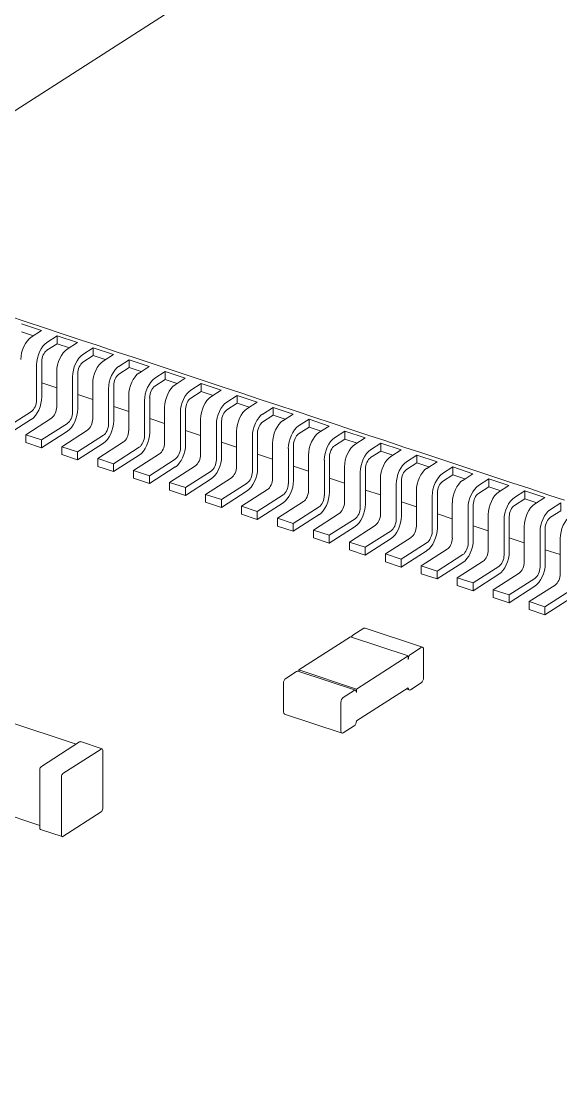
# Model space of a CAD drawing. Header units: millimetres. Extents: x 0 to 420, y 0 to 297.
# Drawn here: x 312.12 to 318.21, y 211.95 to 223.97 of the extents above; entities that cross this region are included whole.
import ezdxf

# ---------------------------------------------------------------- set-up
doc = ezdxf.new("R2010")
doc.units = ezdxf.units.MM

# ---------------------------------------------------------------- blocks, each defined once
blk = doc.blocks.new('A$Ccf1e658a')
at = {"color": 0, "linetype": 'Continuous', "lineweight": 0, "extrusion": (1.94289e-16, 0.887448, 0.460907)}
for p, q in [((-146.645, -29.389), (-154.485, -34.417)), ((-152.666, -35.703), (-152.845, -35.644)), ((-152.483, -35.807), (-152.71, -35.731)), ((-152.439, -35.779), (-152.666, -35.703)), ((-152.599, -35.882), (-152.483, -35.807)), ((-152.26, -35.838), (-152.439, -35.779)), ((-152.574, -35.865), (-152.71, -35.82)), ((-152.421, -35.941), (-152.304, -35.866)), ((-152.077, -35.941), (-152.304, -35.866)), ((-152.304, -35.955), (-152.304, -35.866)), ((-152.033, -35.913), (-152.26, -35.838)), ((-151.854, -35.972), (-152.033, -35.913)), ((-152.304, -35.955), (-152.421, -36.029)), ((-152.168, -36), (-152.304, -35.955)), ((-152.193, -36.016), (-152.077, -35.941)), ((-152.015, -36.075), (-151.898, -36)), ((-151.671, -36.076), (-151.898, -36)), ((-151.898, -36.089), (-151.898, -36)), ((-151.627, -36.048), (-151.854, -35.972)), ((-151.448, -36.107), (-151.627, -36.048)), ((-152.479, -36.156), (-152.479, -36.555)), ((-151.898, -36.089), (-152.015, -36.164)), ((-151.762, -36.134), (-151.898, -36.089)), ((-151.787, -36.151), (-151.671, -36.076)), ((-151.609, -36.21), (-151.492, -36.135)), ((-151.265, -36.21), (-151.492, -36.135)), ((-151.492, -36.224), (-151.492, -36.135)), ((-151.221, -36.182), (-151.448, -36.107)), ((-152.538, -36.592), (-152.538, -36.193)), ((-152.31, -36.668), (-152.31, -36.268)), ((-152.073, -36.29), (-152.073, -36.689)), ((-151.492, -36.224), (-151.609, -36.298)), ((-151.356, -36.269), (-151.492, -36.224)), ((-151.381, -36.285), (-151.265, -36.21)), ((-151.042, -36.241), (-151.221, -36.182)), ((-151.203, -36.344), (-151.086, -36.269)), ((-150.859, -36.345), (-151.086, -36.269)), ((-151.086, -36.358), (-151.086, -36.269)), ((-150.815, -36.317), (-151.042, -36.241)), ((-152.31, -36.451), (-152.479, -36.395)), ((-152.132, -36.727), (-152.132, -36.328)), ((-151.904, -36.802), (-151.904, -36.403)), ((-151.086, -36.358), (-151.203, -36.433)), ((-150.95, -36.403), (-151.086, -36.358)), ((-150.975, -36.42), (-150.859, -36.345)), ((-150.636, -36.376), (-150.815, -36.317)), ((-150.797, -36.479), (-150.68, -36.404)), ((-150.453, -36.479), (-150.68, -36.404)), ((-150.68, -36.493), (-150.68, -36.404)), ((-150.409, -36.451), (-150.636, -36.376)), ((-151.904, -36.585), (-152.073, -36.529)), ((-151.726, -36.861), (-151.726, -36.462)), ((-151.667, -36.425), (-151.667, -36.824)), ((-151.498, -36.937), (-151.498, -36.537)), ((-150.68, -36.493), (-150.797, -36.567)), ((-150.544, -36.538), (-150.68, -36.493)), ((-150.569, -36.554), (-150.453, -36.479)), ((-150.23, -36.51), (-150.409, -36.451)), ((-150.003, -36.586), (-150.23, -36.51)), ((-151.32, -36.996), (-151.32, -36.597)), ((-151.261, -36.559), (-151.261, -36.958)), ((-150.391, -36.613), (-150.274, -36.538)), ((-150.274, -36.627), (-150.391, -36.702)), ((-150.047, -36.614), (-150.274, -36.538)), ((-150.274, -36.627), (-150.274, -36.538)), ((-150.138, -36.672), (-150.274, -36.627)), ((-150.163, -36.689), (-150.047, -36.614)), ((-149.824, -36.645), (-150.003, -36.586)), ((-149.597, -36.72), (-149.824, -36.645)), ((-152.888, -36.906), (-152.596, -36.719)), ((-151.498, -36.72), (-151.667, -36.664)), ((-151.092, -37.071), (-151.092, -36.672)), ((-150.914, -37.13), (-150.914, -36.731)), ((-150.855, -36.694), (-150.855, -37.093)), ((-149.985, -36.748), (-149.868, -36.673)), ((-149.868, -36.762), (-149.985, -36.836)), ((-149.641, -36.748), (-149.868, -36.673)), ((-149.868, -36.762), (-149.868, -36.673)), ((-149.732, -36.807), (-149.868, -36.762)), ((-149.757, -36.823), (-149.641, -36.748)), ((-149.418, -36.779), (-149.597, -36.72)), ((-152.596, -36.807), (-152.888, -36.994)), ((-152.66, -36.981), (-152.369, -36.794)), ((-152.482, -37.04), (-152.19, -36.853)), ((-151.092, -36.854), (-151.261, -36.798)), ((-150.686, -37.206), (-150.686, -36.806)), ((-150.507, -37.265), (-150.507, -36.866)), ((-150.449, -36.828), (-150.449, -37.227)), ((-149.579, -36.882), (-149.462, -36.807)), ((-149.462, -36.896), (-149.579, -36.971)), ((-149.235, -36.883), (-149.462, -36.807)), ((-149.462, -36.896), (-149.462, -36.807)), ((-149.326, -36.941), (-149.462, -36.896)), ((-149.191, -36.855), (-149.418, -36.779)), ((-149.351, -36.958), (-149.235, -36.883)), ((-149.012, -36.914), (-149.191, -36.855)), ((-152.66, -37.07), (-152.66, -36.981)), ((-152.482, -37.04), (-152.66, -36.981)), ((-152.19, -36.942), (-152.482, -37.129)), ((-152.254, -37.116), (-151.963, -36.928)), ((-152.076, -37.175), (-151.784, -36.988)), ((-150.686, -36.989), (-150.855, -36.933)), ((-150.28, -37.34), (-150.28, -36.941)), ((-150.101, -37.399), (-150.101, -37)), ((-150.043, -36.963), (-150.043, -37.362)), ((-149.173, -37.017), (-149.056, -36.942)), ((-148.829, -37.017), (-149.056, -36.942)), ((-149.056, -37.031), (-149.056, -36.942)), ((-148.785, -36.989), (-149.012, -36.914)), ((-148.945, -37.092), (-148.829, -37.017)), ((-148.606, -37.048), (-148.785, -36.989)), ((-152.482, -37.129), (-152.66, -37.07)), ((-152.482, -37.129), (-152.482, -37.04)), ((-152.254, -37.204), (-152.254, -37.116)), ((-152.076, -37.175), (-152.254, -37.116)), ((-151.784, -37.076), (-152.076, -37.263)), ((-151.848, -37.25), (-151.557, -37.063)), ((-151.67, -37.309), (-151.378, -37.122)), ((-150.28, -37.123), (-150.449, -37.067)), ((-149.874, -37.475), (-149.874, -37.075)), ((-149.695, -37.534), (-149.695, -37.135)), ((-149.637, -37.097), (-149.637, -37.496)), ((-149.056, -37.031), (-149.173, -37.105)), ((-148.92, -37.076), (-149.056, -37.031)), ((-148.767, -37.151), (-148.65, -37.076)), ((-148.423, -37.152), (-148.65, -37.076)), ((-148.65, -37.165), (-148.65, -37.076)), ((-148.379, -37.124), (-148.606, -37.048)), ((-148.2, -37.183), (-148.379, -37.124)), ((-152.076, -37.263), (-152.254, -37.204)), ((-152.076, -37.263), (-152.076, -37.175)), ((-151.848, -37.339), (-151.848, -37.25)), ((-151.67, -37.309), (-151.848, -37.25)), ((-151.378, -37.211), (-151.67, -37.398)), ((-151.442, -37.385), (-151.151, -37.197)), ((-151.264, -37.444), (-150.972, -37.257)), ((-149.874, -37.258), (-150.043, -37.202)), ((-149.468, -37.609), (-149.468, -37.21)), ((-149.231, -37.232), (-149.231, -37.631)), ((-148.65, -37.165), (-148.767, -37.24)), ((-148.514, -37.21), (-148.65, -37.165)), ((-148.539, -37.227), (-148.423, -37.152)), ((-148.361, -37.286), (-148.244, -37.211)), ((-148.017, -37.286), (-148.244, -37.211)), ((-148.244, -37.3), (-148.244, -37.211)), ((-147.973, -37.258), (-148.2, -37.183)), ((-147.794, -37.317), (-147.973, -37.258)), ((-151.67, -37.398), (-151.848, -37.339)), ((-151.67, -37.398), (-151.67, -37.309)), ((-150.972, -37.345), (-151.264, -37.532)), ((-151.036, -37.519), (-150.745, -37.332)), ((-149.468, -37.392), (-149.637, -37.336)), ((-149.289, -37.668), (-149.289, -37.269)), ((-149.062, -37.744), (-149.062, -37.344)), ((-148.825, -37.366), (-148.825, -37.765)), ((-148.244, -37.3), (-148.361, -37.374)), ((-148.108, -37.345), (-148.244, -37.3)), ((-148.133, -37.361), (-148.017, -37.286)), ((-147.955, -37.42), (-147.838, -37.345)), ((-147.611, -37.421), (-147.838, -37.345)), ((-147.838, -37.434), (-147.838, -37.345)), ((-147.567, -37.393), (-147.794, -37.317)), ((-151.442, -37.473), (-151.442, -37.385)), ((-151.264, -37.444), (-151.442, -37.385)), ((-151.264, -37.532), (-151.442, -37.473)), ((-151.264, -37.532), (-151.264, -37.444)), ((-150.858, -37.578), (-150.566, -37.391)), ((-150.566, -37.48), (-150.858, -37.667)), ((-150.63, -37.654), (-150.338, -37.466)), ((-149.062, -37.527), (-149.231, -37.471)), ((-148.883, -37.803), (-148.883, -37.404)), ((-148.656, -37.878), (-148.656, -37.479)), ((-147.838, -37.434), (-147.955, -37.509)), ((-147.702, -37.479), (-147.838, -37.434)), ((-147.727, -37.496), (-147.611, -37.421)), ((-147.388, -37.452), (-147.567, -37.393)), ((-147.549, -37.555), (-147.432, -37.48)), ((-147.205, -37.555), (-147.432, -37.48)), ((-147.432, -37.569), (-147.432, -37.48)), ((-147.161, -37.527), (-147.388, -37.452)), ((-151.036, -37.608), (-151.036, -37.519)), ((-150.858, -37.578), (-151.036, -37.519)), ((-150.858, -37.667), (-151.036, -37.608)), ((-150.858, -37.667), (-150.858, -37.578)), ((-150.452, -37.713), (-150.16, -37.526)), ((-150.16, -37.614), (-150.452, -37.801)), ((-150.224, -37.788), (-149.932, -37.601)), ((-148.656, -37.661), (-148.825, -37.605)), ((-148.477, -37.937), (-148.477, -37.538)), ((-148.419, -37.501), (-148.419, -37.9)), ((-148.25, -38.013), (-148.25, -37.613)), ((-147.432, -37.569), (-147.549, -37.643)), ((-147.296, -37.614), (-147.432, -37.569)), ((-147.321, -37.63), (-147.205, -37.555)), ((-146.982, -37.586), (-147.161, -37.527)), ((-147.143, -37.689), (-147.026, -37.614)), ((-146.799, -37.69), (-147.026, -37.614)), ((-147.026, -37.703), (-147.026, -37.614)), ((-146.755, -37.662), (-146.982, -37.586)), ((-150.63, -37.742), (-150.63, -37.654)), ((-150.452, -37.713), (-150.63, -37.654)), ((-150.452, -37.801), (-150.452, -37.713)), ((-150.046, -37.847), (-149.754, -37.66)), ((-149.818, -37.923), (-149.526, -37.735)), ((-148.25, -37.796), (-148.419, -37.74)), ((-148.071, -38.072), (-148.071, -37.673)), ((-148.013, -37.635), (-148.013, -38.034)), ((-147.026, -37.703), (-147.143, -37.778)), ((-146.89, -37.748), (-147.026, -37.703)), ((-146.915, -37.765), (-146.799, -37.69)), ((-146.576, -37.721), (-146.755, -37.662)), ((-150.452, -37.801), (-150.63, -37.742)), ((-150.224, -37.877), (-150.224, -37.788)), ((-150.046, -37.847), (-150.224, -37.788)), ((-149.754, -37.749), (-150.046, -37.936)), ((-150.046, -37.936), (-150.046, -37.847)), ((-149.64, -37.982), (-149.348, -37.795)), ((-147.844, -38.147), (-147.844, -37.748)), ((-147.665, -38.206), (-147.665, -37.807)), ((-147.607, -37.77), (-147.607, -38.169)), ((-146.737, -37.824), (-146.62, -37.749)), ((-146.62, -37.838), (-146.737, -37.912)), ((-146.62, -37.838), (-146.62, -37.749)), ((-150.046, -37.936), (-150.224, -37.877)), ((-149.818, -38.011), (-149.818, -37.923)), ((-149.64, -37.982), (-149.818, -37.923)), ((-149.348, -37.883), (-149.64, -38.07)), ((-149.412, -38.057), (-149.12, -37.87)), ((-149.234, -38.116), (-148.942, -37.929)), ((-147.844, -37.93), (-148.013, -37.874)), ((-147.438, -38.282), (-147.438, -37.882)), ((-147.259, -38.341), (-147.259, -37.942)), ((-147.201, -37.904), (-147.201, -38.303)), ((-149.64, -38.07), (-149.818, -38.011)), ((-149.64, -38.07), (-149.64, -37.982)), ((-149.412, -38.146), (-149.412, -38.057)), ((-149.234, -38.116), (-149.412, -38.057)), ((-148.942, -38.018), (-149.234, -38.205)), ((-149.006, -38.192), (-148.714, -38.004)), ((-148.828, -38.251), (-148.536, -38.064)), ((-147.438, -38.065), (-147.607, -38.009)), ((-147.032, -38.416), (-147.032, -38.017)), ((-146.853, -38.475), (-146.853, -38.076)), ((-146.795, -38.039), (-146.795, -38.438)), ((-149.234, -38.205), (-149.412, -38.146)), ((-149.234, -38.205), (-149.234, -38.116)), ((-149.006, -38.28), (-149.006, -38.192)), ((-148.828, -38.251), (-149.006, -38.192)), ((-148.536, -38.152), (-148.828, -38.339)), ((-148.6, -38.326), (-148.308, -38.139)), ((-148.422, -38.385), (-148.13, -38.198)), ((-147.032, -38.199), (-147.201, -38.143)), ((-146.626, -38.551), (-146.626, -38.151)), ((-148.828, -38.339), (-149.006, -38.28)), ((-148.828, -38.339), (-148.828, -38.251)), ((-148.6, -38.415), (-148.6, -38.326)), ((-148.422, -38.385), (-148.6, -38.326)), ((-148.13, -38.287), (-148.422, -38.474)), ((-148.194, -38.461), (-147.902, -38.273)), ((-148.016, -38.52), (-147.724, -38.333)), ((-146.626, -38.334), (-146.795, -38.278)), ((-148.422, -38.474), (-148.6, -38.415)), ((-148.422, -38.474), (-148.422, -38.385)), ((-148.194, -38.549), (-148.194, -38.461)), ((-148.016, -38.52), (-148.194, -38.461)), ((-147.724, -38.421), (-148.016, -38.608)), ((-147.788, -38.595), (-147.496, -38.408)), ((-148.016, -38.608), (-148.194, -38.549)), ((-148.016, -38.608), (-148.016, -38.52)), ((-147.61, -38.654), (-147.318, -38.467)), ((-147.318, -38.556), (-147.61, -38.743)), ((-147.382, -38.73), (-147.09, -38.542)), ((-147.788, -38.684), (-147.788, -38.595)), ((-147.61, -38.654), (-147.788, -38.595)), ((-147.61, -38.743), (-147.788, -38.684)), ((-147.61, -38.743), (-147.61, -38.654)), ((-147.204, -38.789), (-146.912, -38.602)), ((-146.912, -38.69), (-147.204, -38.877)), ((-146.976, -38.864), (-146.684, -38.677)), ((-147.382, -38.818), (-147.382, -38.73)), ((-147.204, -38.789), (-147.382, -38.73)), ((-147.204, -38.877), (-147.382, -38.818)), ((-147.204, -38.877), (-147.204, -38.789)), ((-146.798, -38.923), (-146.506, -38.736)), ((-146.976, -38.953), (-146.976, -38.864)), ((-146.798, -38.923), (-146.976, -38.864)), ((-146.506, -38.825), (-146.798, -39.012)), ((-146.798, -39.012), (-146.798, -38.923)), ((-146.798, -39.012), (-146.976, -38.953)), ((-148.966, -39.243), (-148.843, -39.165)), ((-148.18, -39.377), (-148.829, -39.162)), ((-149.576, -39.635), (-148.992, -39.26)), ((-148.343, -39.475), (-148.992, -39.26)), ((-148.316, -39.459), (-148.194, -39.38)), ((-148.168, -39.723), (-148.168, -39.403)), ((-148.926, -39.85), (-148.343, -39.475)), ((-148.343, -39.515), (-148.343, -39.475)), ((-149.725, -39.73), (-149.602, -39.651)), ((-148.938, -39.864), (-149.588, -39.649)), ((-148.926, -39.85), (-149.576, -39.635)), ((-149.576, -39.653), (-149.576, -39.635)), ((-148.316, -39.858), (-148.194, -39.779)), ((-149.751, -40.106), (-149.751, -39.787)), ((-149.075, -39.945), (-148.953, -39.867)), ((-148.926, -40.209), (-148.343, -39.835)), ((-148.926, -39.89), (-148.926, -39.85)), ((-148.331, -39.861), (-148.365, -39.849)), ((-149.101, -40.321), (-149.101, -40.002)), ((-149.089, -40.347), (-149.739, -40.132)), ((-152.872, -40.213), (-152.092, -40.471)), ((-149.075, -40.345), (-148.953, -40.266)), ((-152.484, -40.723), (-152.052, -40.446)), ((-152.042, -40.444), (-151.799, -40.525)), ((-152.24, -40.804), (-151.808, -40.527)), ((-151.791, -41.199), (-151.791, -40.542)), ((-152.501, -41.417), (-152.501, -40.761)), ((-152.258, -41.498), (-152.258, -40.841)), ((-153.288, -41.128), (-152.501, -41.388)), ((-152.24, -41.514), (-151.808, -41.237)), ((-152.493, -41.435), (-152.25, -41.515))]:
    blk.add_line(p, q, dxfattribs=at)
at = {"color": 0, "linetype": 'Continuous', "lineweight": 0, "extrusion": (-2.77556e-16, -5.55112e-17, -1)}
blk.add_ellipse((-144.938, -35.395), major_axis=(33.5, 0), ratio=0.460907, start_param=-0.9476, end_param=2.193993, dxfattribs=at)
at = {"color": 0, "linetype": 'Continuous', "lineweight": 0, "extrusion": (-2.63149e-16, -8.82588e-17, -1)}
for centre in [(-152.599, -36.059), (-152.421, -36.118), (-152.193, -36.193), (-152.015, -36.253), (-151.787, -36.328), (-151.609, -36.387), (-151.381, -36.462), (-151.203, -36.522), (-150.975, -36.597), (-150.797, -36.656), (-150.569, -36.731), (-150.391, -36.791), (-150.163, -36.866), (-149.985, -36.925), (-149.757, -37), (-149.579, -37.06), (-148.945, -37.269), (-148.767, -37.329), (-148.539, -37.404), (-148.361, -37.463), (-148.133, -37.538), (-147.955, -37.598), (-147.727, -37.673), (-147.549, -37.732), (-147.321, -37.807), (-147.143, -37.867), (-146.915, -37.942), (-146.737, -38.001), (-146.509, -38.076)]:
    blk.add_ellipse(centre, major_axis=(0.063, 0.19), ratio=0.517945, start_param=-2.139822, end_param=-0.569026, dxfattribs=at)
at = {"color": 0, "linetype": 'Continuous', "lineweight": 0}
for centre, major_axis, start_param, end_param in [((-152.421, -36.118), (-0.0314, -0.0949), -2.572567, -1.001771), ((-152.015, -36.253), (-0.0314, -0.0949), -2.572567, -1.001771), ((-151.609, -36.387), (-0.0314, -0.0949), -2.572567, -1.001771), ((-151.203, -36.522), (-0.0314, -0.0949), -2.572567, -1.001771), ((-152.596, -36.63), (0.0314, 0.0949), -2.572567, -1.001771), ((-150.797, -36.656), (-0.0314, -0.0949), -2.572567, -1.001771), ((-152.369, -36.705), (0.0314, 0.0949), -2.572567, -1.001771), ((-152.19, -36.764), (0.0314, 0.0949), -2.572567, -1.001771), ((-150.391, -36.791), (-0.0314, -0.0949), -2.572567, -1.001771), ((-151.963, -36.84), (0.0314, 0.0949), -2.572567, -1.001771), ((-151.784, -36.899), (0.0314, 0.0949), -2.572567, -1.001771), ((-149.985, -36.925), (-0.0314, -0.0949), -2.572567, -1.001771), ((-151.557, -36.974), (0.0314, 0.0949), -2.572567, -1.001771), ((-151.378, -37.033), (0.0314, 0.0949), -2.572567, -1.001771), ((-149.579, -37.06), (-0.0314, -0.0949), -2.572567, -1.001771), ((-151.151, -37.109), (0.0314, 0.0949), -2.572567, -1.001771), ((-150.972, -37.168), (0.0314, 0.0949), -2.572567, -1.001771), ((-149.173, -37.194), (-0.0314, -0.0949), -2.572567, -1.001771), ((-150.745, -37.243), (0.0314, 0.0949), -2.572567, -1.001771), ((-148.767, -37.329), (-0.0314, -0.0949), -2.572567, -1.001771), ((-150.566, -37.302), (0.0314, 0.0949), -2.572567, -1.001771), ((-150.338, -37.378), (0.0314, 0.0949), -2.572567, -1.001771), ((-148.361, -37.463), (-0.0314, -0.0949), -2.572567, -1.001771), ((-150.16, -37.437), (0.0314, 0.0949), -2.572567, -1.001771), ((-149.932, -37.512), (0.0314, 0.0949), -2.572567, -1.001771), ((-149.754, -37.571), (0.0314, 0.0949), -2.572567, -1.001771), ((-149.526, -37.647), (0.0314, 0.0949), -2.572567, -1.001771), ((-147.955, -37.598), (-0.0314, -0.0949), -2.572567, -1.001771), ((-149.348, -37.706), (0.0314, 0.0949), -2.572567, -1.001771), ((-147.549, -37.732), (-0.0314, -0.0949), -2.572567, -1.001771), ((-149.12, -37.781), (0.0314, 0.0949), -2.572567, -1.001771), ((-148.942, -37.84), (0.0314, 0.0949), -2.572567, -1.001771), ((-147.143, -37.867), (-0.0314, -0.0949), -2.572567, -1.001771), ((-148.714, -37.916), (0.0314, 0.0949), -2.572567, -1.001771), ((-148.536, -37.975), (0.0314, 0.0949), -2.572567, -1.001771), ((-146.737, -38.001), (-0.0314, -0.0949), -2.572567, -1.001771), ((-148.308, -38.05), (0.0314, 0.0949), -2.572567, -1.001771), ((-148.13, -38.109), (0.0314, 0.0949), -2.572567, -1.001771), ((-147.902, -38.185), (0.0314, 0.0949), -2.572567, -1.001771), ((-147.724, -38.244), (0.0314, 0.0949), -2.572567, -1.001771), ((-147.496, -38.319), (0.0314, 0.0949), -2.572567, -1.001771), ((-147.318, -38.378), (0.0314, 0.0949), -2.572567, -1.001771), ((-147.09, -38.454), (0.0314, 0.0949), -2.572567, -1.001771), ((-146.912, -38.513), (0.0314, 0.0949), -2.572567, -1.001771), ((-146.684, -38.588), (0.0314, 0.0949), -2.572567, -1.001771), ((-148.843, -39.205), (0.0142, 0.0427), 0, 0.569026), ((-148.194, -39.42), (0.0142, 0.0427), -1.001771, 0.569026), ((-149.602, -39.691), (0.0142, 0.0427), 0, 0.569026), ((-148.953, -39.907), (0.0142, 0.0427), -1.001771, 0.569026), ((-148.316, -39.818), (-0.0142, -0.0427), -1.001771, 0.569026), ((-149.725, -40.089), (-0.0142, -0.0427), -1.001771, 0), ((-149.075, -40.305), (-0.0142, -0.0427), -1.001771, 0.569026), ((-152.052, -40.473), (0.0094, 0.0285), 0, 0.569026), ((-151.808, -40.553), (0.0094, 0.0285), -1.001771, 0.569026), ((-152.484, -41.406), (-0.0094, -0.0285), -1.001771, 0), ((-152.24, -41.487), (-0.0094, -0.0285), -1.001771, 0.569026)]:
    blk.add_ellipse(centre, major_axis=major_axis, ratio=0.517945, start_param=start_param, end_param=end_param, dxfattribs=at)
at = {"color": 0, "linetype": 'Continuous', "lineweight": 0, "extrusion": (-1.1363e-16, -2.54747e-16, -1)}
for centre in [(-152.596, -36.63), (-152.19, -36.764), (-151.784, -36.899), (-151.378, -37.033), (-150.972, -37.168), (-150.566, -37.302), (-150.16, -37.437), (-149.754, -37.571), (-148.942, -37.84), (-148.536, -37.975), (-148.13, -38.109), (-147.724, -38.244), (-147.318, -38.378), (-146.912, -38.513)]:
    blk.add_ellipse(centre, major_axis=(-0.063, -0.19), ratio=0.517945, start_param=-2.139822, end_param=-0.569026, dxfattribs=at)
at = {"color": 0, "linetype": 'Continuous', "lineweight": 0, "extrusion": (-2.44574e-16, -1.11022e-16, -1)}
blk.add_ellipse((-144.938, -36.815), major_axis=(33.5, 0), ratio=0.460907, start_param=0, end_param=2.193993, dxfattribs=at)
at = {"color": 0, "linetype": 'Continuous', "lineweight": 0, "extrusion": (-1.39978e-16, -2.46018e-16, -1)}
for centre in [(-149.351, -37.135), (-149.173, -37.194)]:
    blk.add_ellipse(centre, major_axis=(0.063, 0.19), ratio=0.517945, start_param=-2.139822, end_param=-0.569026, dxfattribs=at)
at = {"color": 0, "linetype": 'Continuous', "lineweight": 0, "extrusion": (7.08023e-17, -3.15844e-16, -1)}
blk.add_ellipse((-149.348, -37.706), major_axis=(-0.063, -0.19), ratio=0.517945, start_param=-2.139822, end_param=-0.569026, dxfattribs=at)
at = {"color": 0, "linetype": 'Continuous', "lineweight": 0, "extrusion": (-2.19345e-16, -4.42921e-17, -1)}
blk.add_ellipse((-148.966, -39.283), major_axis=(0.0142, 0.0427), ratio=0.517945, start_param=-1.262312, end_param=-0.569026, dxfattribs=at)
at = {"color": 0, "linetype": 'Continuous', "lineweight": 0, "extrusion": (-6.98261e-17, -2.1078e-16, -1)}
blk.add_ellipse((-148.316, -39.499), major_axis=(0.0142, 0.0427), ratio=0.517945, start_param=-2.139822, end_param=-0.569026, dxfattribs=at)
at = {"color": 0, "linetype": 'Continuous', "lineweight": 0, "extrusion": (6.15859e-17, -7.88797e-17, -1)}
for centre, major_axis in [((-149.725, -39.77), (0.0142, 0.0427)), ((-149.075, -39.985), (0.0142, 0.0427)), ((-148.953, -40.226), (-0.0142, -0.0427))]:
    blk.add_ellipse(centre, major_axis=major_axis, ratio=0.517945, start_param=-2.139822, end_param=-0.569026, dxfattribs=at)
at = {"color": 0, "linetype": 'Continuous', "lineweight": 0, "extrusion": (2.37453e-16, -2.54096e-16, -1)}
blk.add_ellipse((-148.194, -39.739), major_axis=(-0.0142, -0.0427), ratio=0.517945, start_param=-2.139822, end_param=-0.569026, dxfattribs=at)
at = {"color": 0, "linetype": 'Continuous', "lineweight": 0, "extrusion": (9.21638e-18, -2.36965e-16, -1)}
for centre in [(-152.484, -40.75), (-152.24, -40.83)]:
    blk.add_ellipse(centre, major_axis=(0.0094, 0.0285), ratio=0.517945, start_param=-2.139822, end_param=-0.569026, dxfattribs=at)
at = {"color": 0, "linetype": 'Continuous', "lineweight": 0, "extrusion": (9.68244e-17, -1.49031e-16, -1)}
blk.add_ellipse((-151.808, -41.21), major_axis=(-0.0094, -0.0285), ratio=0.517945, start_param=-2.139822, end_param=-0.569026, dxfattribs=at)

msp = doc.modelspace()

# ---------------------------------------------------------------- block references
msp.add_blockref('A$Ccf1e658a', (464.83, 256.287))

doc.saveas('drawing.dxf')
